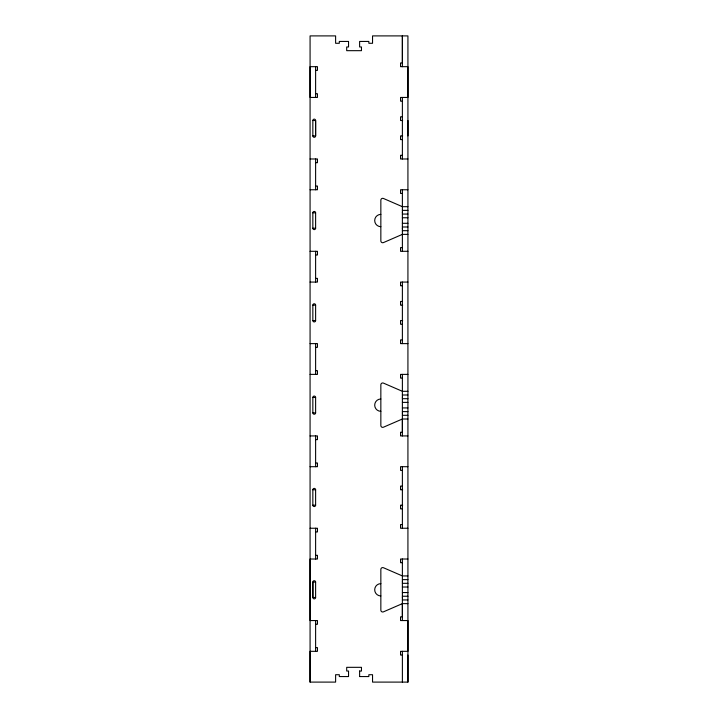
<?xml version="1.0" encoding="UTF-8"?>
<svg xmlns="http://www.w3.org/2000/svg" width="718" height="718" viewBox="0 0 718 718"><rect width="100%" height="100%" fill="white"/><g stroke="black" fill="none" stroke-linecap="round" stroke-linejoin="round"><path stroke-width="1.08" d="M359.61 671.025L361.468 671.025L361.468 667.327L346.695 667.327L346.695 671.025L348.544 671.025L348.544 676.562L339.309 676.562L339.309 674.714L335.611 674.714L335.611 682.1L310.077 682.1L310.077 651.325L317.455 651.325L317.455 647.636L315.615 647.636M407.923 603.632L402.385 603.632L402.385 616.861L400.545 616.861L400.545 620.558L407.923 620.558L407.923 651.325L400.545 651.325L400.545 655.022L402.385 655.022M407.923 419.007L402.385 419.007L402.385 432.236L400.545 432.236L400.545 435.925L407.923 435.925M359.61 676.562L368.846 676.562L368.846 674.714L372.543 674.714L372.543 682.1L407.923 682.1L407.923 655.022M407.923 135.908L407.923 120.525M312.842 120.525L312.842 120.489A1.382 1.382 0 0 1 314.224 119.134A1.382 1.382 0 0 1 315.615 120.489L315.615 135.908A1.382 1.382 0 0 1 314.224 137.291A1.382 1.382 0 0 1 312.842 135.908L312.842 120.525L315.615 120.525L315.615 135.908L312.842 135.908M312.842 212.833L312.842 212.806A1.382 1.382 0 0 1 314.224 211.451A1.382 1.382 0 0 1 315.615 212.806L315.615 228.252A1.382 1.382 0 0 1 314.224 229.607A1.382 1.382 0 0 1 312.842 228.252L312.842 212.833L315.615 212.833M312.842 305.15L312.842 305.123A1.382 1.382 0 0 1 314.224 303.768A1.382 1.382 0 0 1 315.615 305.123L315.615 320.533A1.382 1.382 0 0 1 314.224 321.924A1.382 1.382 0 0 1 312.842 320.569L312.842 305.15L315.615 305.15M312.842 397.467L312.842 397.431A1.382 1.382 0 0 1 314.224 396.076A1.382 1.382 0 0 1 315.615 397.431L315.615 412.85A1.382 1.382 0 0 1 314.224 414.232A1.382 1.382 0 0 1 312.842 412.877L312.842 397.467L315.615 397.467M312.842 489.775L312.842 489.748A1.382 1.382 0 0 1 314.224 488.393A1.382 1.382 0 0 1 315.615 489.748L315.615 505.167A1.382 1.382 0 0 1 314.224 506.549A1.382 1.382 0 0 1 312.842 505.194L312.842 489.775L315.615 489.775M315.615 320.569L312.842 320.569M315.615 412.877L312.842 412.877M315.615 505.194L312.842 505.194M315.615 597.511L315.615 582.092A1.382 1.382 0 0 0 314.224 580.709A1.382 1.382 0 0 0 312.842 582.092L312.842 597.511A1.382 1.382 0 0 0 314.224 598.866A1.382 1.382 0 0 0 315.615 597.511L312.842 597.475L312.842 582.092L315.615 582.092M402.385 419.007L383.43 427.219A1.849 1.849 0 0 1 380.845 425.523L380.845 384.785A1.849 1.849 0 0 1 383.43 383.098L402.385 391.31L407.923 391.31M402.385 603.632L383.43 611.853A1.849 1.849 0 0 1 380.845 610.156L380.845 569.419A1.849 1.849 0 0 1 383.43 567.723L402.385 575.935L407.923 575.935M315.615 70.364L317.455 70.364L317.455 66.675L310.077 66.675L310.077 97.442L317.455 97.442L317.455 93.753L315.615 93.753M402.385 101.139L400.545 101.139L400.545 97.442L407.923 97.442L407.923 66.675L400.545 66.675L400.545 62.978L402.385 62.978L402.385 35.9L402.385 66.675M402.385 116.828L400.545 116.828L400.545 120.525L402.654 120.525M402.654 135.908L400.545 135.908L400.545 139.597L402.385 139.597M402.385 155.294L400.545 155.294L400.545 158.983L407.923 158.983M310.077 158.983L317.455 158.983L317.455 162.681L315.615 162.681M315.615 186.061L317.455 186.061L317.455 189.758L310.077 189.758M407.923 189.758L400.545 189.758L400.545 193.447L402.385 193.447M407.923 206.685L402.385 206.685L383.43 198.464A1.849 1.849 0 0 0 380.845 200.16L380.845 240.898A1.849 1.849 0 0 0 383.43 242.594L402.385 234.373L407.923 234.373M402.385 210.374L407.923 210.374M402.385 214.063L407.923 214.063M402.385 217.76L407.923 217.76M402.385 223.298L407.923 223.298M402.385 226.987L407.923 226.987M312.842 228.225L315.615 228.225M402.385 230.684L407.923 230.684M402.385 247.611L400.545 247.611L400.545 251.3L407.923 251.3M310.077 251.3L317.455 251.3L317.455 254.989L315.615 254.989M315.615 278.378L317.455 278.378L317.455 282.075L310.077 282.075M407.923 282.075L400.545 282.075L400.545 285.764L402.385 285.764M402.385 301.461L400.545 301.461L400.545 305.15L402.654 305.15M402.654 320.533L400.545 320.533L400.545 324.231L402.385 324.231M402.385 339.919L400.545 339.919L400.545 343.617L407.923 343.617M310.077 343.617L317.455 343.617L317.455 347.306L315.615 347.306M315.615 370.694L317.455 370.694L317.455 374.383L310.077 374.383M407.923 374.383L400.545 374.383L400.545 378.081L402.385 378.081M402.385 394.999L407.923 394.999M402.385 398.696L407.923 398.696M402.385 402.385L407.923 402.385M402.385 407.923L407.923 407.923M402.385 411.62L407.923 411.62M402.385 415.309L407.923 415.309M310.077 435.925L317.455 435.925L317.455 439.622L315.615 439.622M315.615 463.011L317.455 463.011L317.455 466.7L310.077 466.7M407.923 466.7L400.545 466.7L400.545 470.389L402.385 470.389M402.385 486.086L400.545 486.086L400.545 489.775L402.654 489.775M402.654 505.167L400.545 505.167L400.545 508.856L402.385 508.856M402.385 524.553L400.545 524.553L400.545 528.242L407.923 528.242M310.077 528.242L317.455 528.242L317.455 531.939L315.615 531.939M315.615 555.319L317.455 555.319L317.455 559.017L310.077 559.017L310.077 620.558L317.455 620.558L317.455 624.247L315.615 624.247M407.923 559.017L400.545 559.017L400.545 562.706L402.385 562.706M402.385 579.632L407.923 579.632M402.385 583.321L407.923 583.321M402.385 587.019L407.923 587.019M402.385 592.556L407.923 592.556M402.385 596.245L407.923 596.245M402.385 599.943L407.923 599.943M407.923 682.1L407.923 35.9L372.543 35.9L372.543 43.286L368.846 43.286L368.846 41.438L359.619 41.438L359.619 46.975L361.468 46.975L361.468 50.673L346.695 50.673L346.695 46.975L348.544 46.975L348.544 41.438L339.309 41.438L339.309 43.286L335.611 43.286L335.611 35.9L310.077 35.9L310.077 682.1M402.385 97.442L402.385 158.983M402.385 189.758L402.385 251.3M402.385 282.075L402.385 343.617M402.385 374.383L402.385 435.925M402.385 466.7L402.385 528.242M402.385 559.017L402.385 620.558M402.385 651.325L402.385 682.1M359.619 671.025L359.619 676.562M315.615 66.675L315.615 97.442M315.615 158.983L315.615 189.758M315.615 251.3L315.615 282.075M315.615 343.617L315.615 374.383M315.615 435.925L315.615 466.7M315.615 528.242L315.615 559.017M315.615 620.558L315.615 651.325M402.484 136.42A1.382 1.382 0 0 1 402.385 135.908M402.385 120.525A1.382 1.382 0 0 1 402.484 120.014M402.484 228.728A1.382 1.382 0 0 1 402.385 228.225M402.385 212.833A1.382 1.382 0 0 1 402.484 212.331M402.484 321.045A1.382 1.382 0 0 1 402.385 320.533M402.385 305.15A1.382 1.382 0 0 1 402.484 304.638M402.484 413.362A1.382 1.382 0 0 1 402.385 412.85M402.385 397.467A1.382 1.382 0 0 1 402.484 396.955M402.484 505.678A1.382 1.382 0 0 1 402.385 505.167M402.385 489.775A1.382 1.382 0 0 1 402.484 489.272M402.484 597.986A1.382 1.382 0 0 1 402.385 597.475M402.385 582.092A1.382 1.382 0 0 1 402.484 581.58M380.845 226.682A6.157 6.157 0 0 1 374.697 220.525A6.157 6.157 0 0 1 380.845 214.377M380.845 411.315A6.157 6.157 0 0 1 374.697 405.158A6.157 6.157 0 0 1 380.845 399.002M380.845 595.94A6.157 6.157 0 0 1 374.697 589.783A6.157 6.157 0 0 1 380.845 583.635"/></g></svg>
